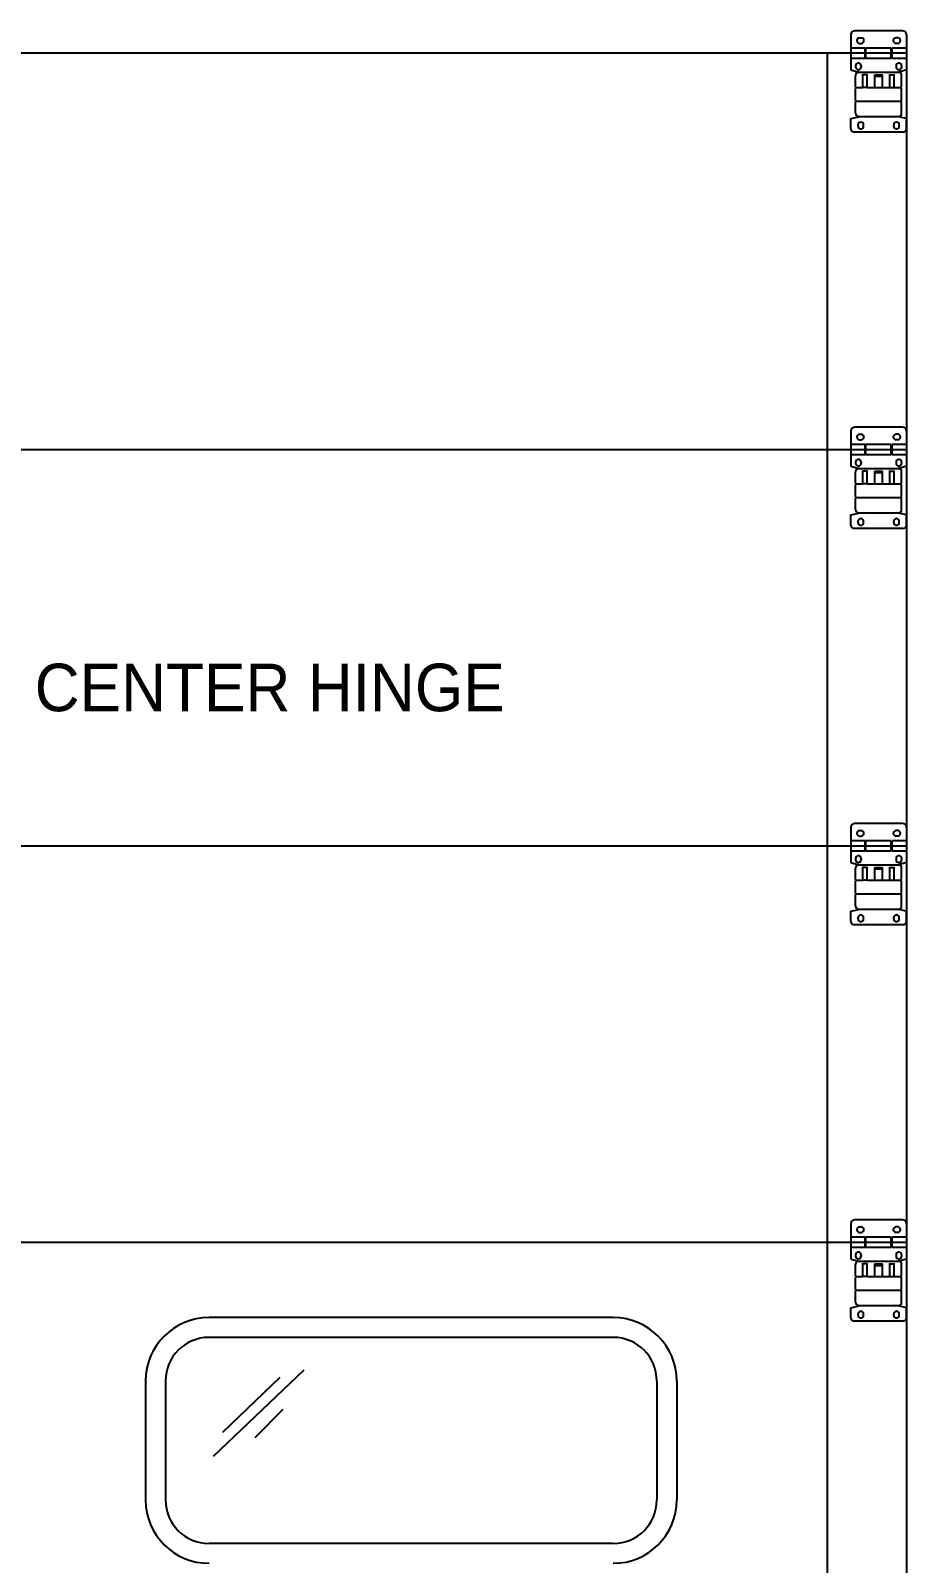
# Model space of a CAD drawing. Header units: millimetres. Extents: x 1448 to 104164, y -19509 to -89.
# Drawn here: x 4044 to 5149, y -6618 to -4685 of the extents above; entities that cross this region are included whole.
import ezdxf

# ---------------------------------------------------------------- set-up
doc = ezdxf.new("R2010")
doc.units = ezdxf.units.MM
doc.header["$LTSCALE"] = 60
doc.header["$MEASUREMENT"] = 0
doc.layers.get('0').update_dxf_attribs({"linetype": 'CONTINUOUS'})
doc.layers.add('8', color=8, linetype='CONTINUOUS')
doc.layers.add('A-text', color=3, linetype='CONTINUOUS')
doc.styles.add('0T-OUT', font='H2GTRE.TTF')

# ---------------------------------------------------------------- blocks, each defined once
blk = doc.blocks.new('사이드힌지')
at = {"layer": '8'}
for p, q in [((50.5, 60), (-9.5, 60)), ((-14.5, 55), (-14.5, 10.5)), ((-3.5, 51), (-1.5, 51)), ((-3.5, 44), (-1.5, 44)), ((44.5, 51), (42.5, 51)), ((44.5, 44), (42.5, 44)), ((55.5, 55), (55.5, 10.5)), ((3.5, 38), (-14.5, 38)), ((3.5, 25), (-14.5, 25)), ((3.5, 25), (3.5, 38)), ((3.5, 36.8), (4.5, 36.8)), ((3.5, 26.3), (4.5, 26.3)), ((4.5, 25), (4.5, 38)), ((36.5, 38), (4.5, 38)), ((36.5, 25), (4.5, 25)), ((36.5, 25), (36.5, 38)), ((36.5, 36.8), (37.5, 36.8)), ((36.5, 26.3), (37.5, 26.3)), ((37.5, 25), (37.5, 38)), ((55.5, 38), (37.5, 38)), ((55.5, 25), (37.5, 25)), ((-14.5, 10.5), (-4.5, 7.7)), ((-8.5, 15.7), (-8.5, 14.2)), ((-8.5, -10.7), (-8.5, 3.7)), ((-4.5, 7.7), (45.5, 7.7)), ((-1.5, 15.7), (-1.5, 14.2)), ((0.7, 4.5), (0.4, 5.2)), ((0.7, -11.7), (0.7, 4.5)), ((5.9, 4.5), (1, 4.5)), ((6.2, 4.5), (6.5, 5.2)), ((6.2, -11.7), (6.2, 4.5)), ((15.5, -11.7), (15.5, 4.5)), ((15.5, 4.5), (25.5, 4.5)), ((15.5, 2.5), (25.5, 2.5)), ((25.5, -11.7), (25.5, 4.5)), ((34.7, 4.5), (34.4, 5.2)), ((34.7, -11.7), (34.7, 4.5)), ((35, 4.5), (39.9, 4.5)), ((40.2, 4.5), (40.5, 5.2)), ((40.2, -11.7), (40.2, 4.5)), ((42.5, 15.7), (42.5, 14.2)), ((55.5, 10.5), (45.9, 7.7)), ((49.5, 15.7), (49.5, 14.2)), ((49.5, -10.7), (49.5, 3.7)), ((-7.5, -11.7), (-8.5, -10.7)), ((-7.5, -11.7), (-8.5, -12.7)), ((-8.5, -27.7), (-8.5, -12.7)), ((-7.5, -11.7), (0.7, -11.7)), ((0.7, -11.7), (0.4, -12.4)), ((5.9, -11.7), (1, -11.7)), ((6.2, -11.7), (34.7, -11.7)), ((6.2, -11.7), (6.5, -12.4)), ((34.7, -11.7), (34.4, -12.4)), ((35, -11.7), (39.9, -11.7)), ((40.2, -11.7), (48.5, -11.7)), ((40.2, -11.7), (40.5, -12.4)), ((48.5, -11.7), (49.5, -10.7)), ((48.5, -11.7), (49.5, -12.7)), ((49.5, -27.7), (49.5, -12.7)), ((-7.5, -28.7), (-8.5, -27.7)), ((-7.5, -28.7), (-8.5, -29.7)), ((-8.5, -44.1), (-8.5, -29.7)), ((-7.5, -28.7), (48.5, -28.7)), ((48.5, -28.7), (49.5, -27.7)), ((48.5, -28.7), (49.5, -29.7)), ((49.5, -44.1), (49.5, -29.7)), ((-14.5, -50.9), (-2.5, -48.1)), ((-14.5, -63.9), (-14.5, -50.9)), ((-4.5, -48.1), (45.5, -48.1)), ((55.5, -50.9), (43.5, -48.1)), ((55.5, -63.9), (55.5, -50.9)), ((51.5, -67.9), (-10.5, -67.9)), ((-5.5, -60.4), (-5.5, -58.9)), ((1.5, -60.4), (1.5, -58.9)), ((39.5, -60.4), (39.5, -58.9)), ((46.5, -60.4), (46.5, -58.9))]:
    blk.add_line(p, q, dxfattribs=at)
for centre, radius, start, end in [((-9.5, 55), 5, 90, 180), ((50.5, 55), 5, 0, 90), ((-3.5, 47.5), 3.5, 90, 270), ((-1.5, 47.5), 3.5, 270, 90), ((42.5, 47.5), 3.5, 90, 270), ((44.5, 47.5), 3.5, 270, 90), ((-5, 15.7), 3.5, 0, 180), ((-5, 14.2), 3.5, 180, 0), ((-4.5, 3.7), 4, 90, 180), ((46, 15.7), 3.5, 0, 180), ((46, 14.2), 3.5, 180, 0), ((45.5, 3.7), 4, 0, 90), ((-4.5, -44.1), 4, 180, 270), ((-2, -58.9), 3.5, 0, 180), ((43, -58.9), 3.5, 0, 180), ((45.5, -44.1), 4, 270, 0), ((-10.5, -63.9), 4, 180, 270), ((-2, -60.4), 3.5, 180, 0), ((43, -60.4), 3.5, 180, 0), ((51.5, -63.9), 4, 270, 0)]:
    blk.add_arc(centre, radius, start, end, dxfattribs=at)

msp = doc.modelspace()

# ---------------------------------------------------------------- linework, layer by layer
for p, q in [((5148.8, -4713.4), (2812.2, -4713.4)), ((5148.8, -4713.4), (2812.2, -4713.4)), ((5148.8, -4713.4), (2812.2, -4713.4)), ((5148.8, -4713.4), (2812.2, -4713.4)), ((5148.8, -4713.4), (2812.2, -4713.4)), ((5148.8, -4713.4), (2812.2, -4713.4)), ((5148.8, -4713.4), (2812.2, -4713.4)), ((2812.2, -5213.4), (5148.8, -5213.4)), ((2812.2, -5713.4), (5148.8, -5713.4)), ((2812.2, -6213.4), (5148.8, -6213.4))]:
    msp.add_line(p, q)
at = {"color": 7, "linetype": 'Continuous'}
for p, q in [((5048.8, -4713.4), (5048.8, -7713.4)), ((5148.8, -4713.4), (5148.8, -7713.4)), ((5148.8, -4713.4), (5148.8, -7713.4))]:
    msp.add_line(p, q, dxfattribs=at)
at = {"color": 4}
for p, q in [((4779, -6308.4), (4269, -6308.4)), ((4779, -6308.4), (4269, -6308.4)), ((4779, -6333.4), (4269, -6333.4)), ((4779, -6333.4), (4269, -6333.4)), ((4189, -6388.4), (4189, -6538.4)), ((4214, -6388.4), (4214, -6538.4)), ((4834, -6388.4), (4834, -6538.4)), ((4859, -6388.4), (4859, -6538.4)), ((4779, -6593.4), (4269, -6593.4))]:
    msp.add_line(p, q, dxfattribs=at)
at = {"color": 3}
for p, q in [((4388.5, -6374.7), (4274.2, -6483.7)), ((4358.1, -6384), (4285.8, -6453.3)), ((4361.9, -6424.5), (4326.8, -6460.3))]:
    msp.add_line(p, q, dxfattribs=at)
at = {"color": 4}
for centre, radius, start, end in [((4269, -6388.4), 80, 90, 180), ((4269, -6388.4), 80, 90, 180), ((4779, -6388.4), 80, 0, 90), ((4779, -6388.4), 80, 0, 90), ((4269, -6388.4), 55, 90, 180), ((4269, -6388.4), 55, 90, 180), ((4779, -6388.4), 55, 0, 90), ((4779, -6388.4), 55, 0, 90), ((4269, -6538.4), 80, 180, 270), ((4269, -6538.4), 55, 180, 270), ((4779, -6538.4), 80, 270, 0), ((4779, -6538.4), 55, 270, 0)]:
    msp.add_arc(centre, radius, start, end, dxfattribs=at)

# ---------------------------------------------------------------- block references
for p in [(5093.3, -4745), (5093.3, -5245), (5093.3, -5745), (5093.3, -6245)]:
    msp.add_blockref('사이드힌지', p)

# ---------------------------------------------------------------- texts
at = {"layer": 'A-text', "ltscale": 0.1, "insert": (4049, -5483.5), "char_height": 60, "attachment_point": 1, "style": '0T-OUT'}
msp.add_mtext('CENTER HINGE', dxfattribs=at)

doc.saveas('drawing.dxf')
